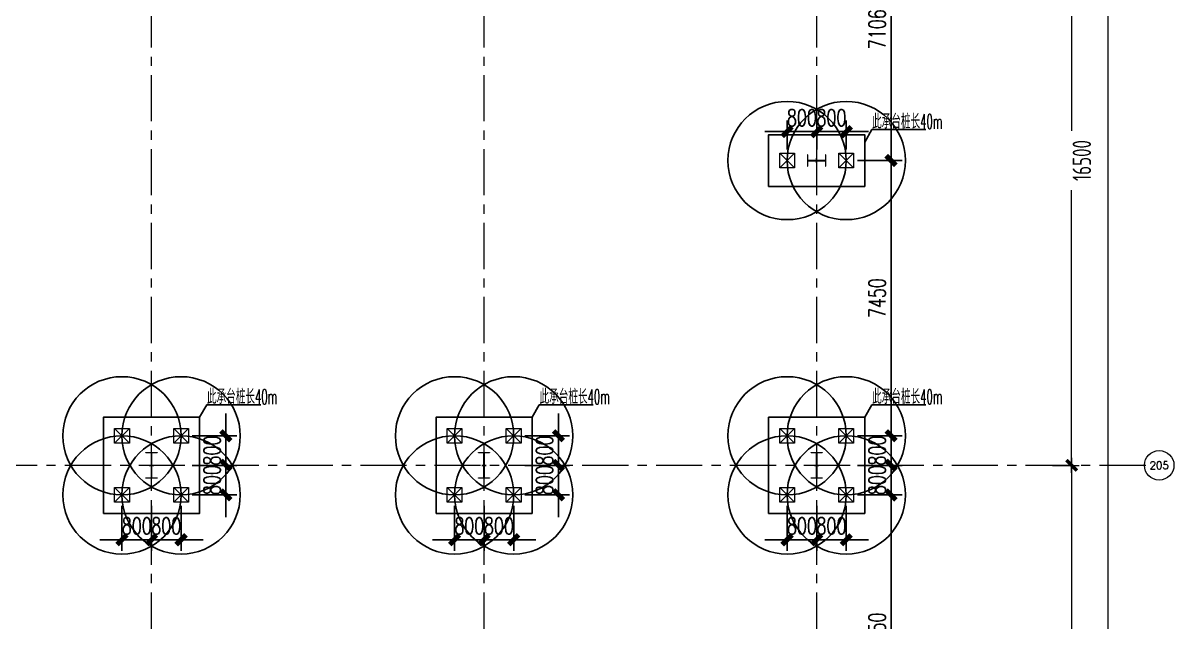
# Model space of a CAD drawing. Extents: x -1201378 to 2367219, y -619313 to 244905.
# Drawn here: x -705236 to -674089, y -2338 to 13874 of the extents above; entities that cross this region are included whole.
import ezdxf
from ezdxf.enums import TextEntityAlignment as Align

# ---------------------------------------------------------------- set-up
doc = ezdxf.new("R2010")
doc.units = 0
doc.header["$LTSCALE"] = 1000
doc.linetypes.add('CENTER', pattern=[2, 1.25, -0.25, 0.25, -0.25])
doc.layers.get('0').update_dxf_attribs({"linetype": 'CONTINUOUS'})
doc.layers.get('Defpoints').update_dxf_attribs({"linetype": 'CONTINUOUS'})
for name, color, linetype, lineweight in [('S-axis', 111, 'CONTINUOUS', 0), ('S-col', 2, 'CONTINUOUS', 0), ('S-dote', 5, 'CENTER', 0), ('S-zhuang', 1, 'CONTINUOUS', 0)]:
    doc.layers.add(name, color=color, linetype=linetype, lineweight=lineweight)
for name, color, linetype in [('S-BG', 131, 'CONTINUOUS'), ('S-DIMZ', 115, 'CONTINUOUS'), ('S-DOTE1', 140, 'CENTER'), ('S-HATCH1-W', 252, 'CONTINUOUS')]:
    doc.layers.add(name, color=color, linetype=linetype)
doc.styles.add('_TCH_AXIS', font='COMPLEX', dxfattribs={"bigfont": 'GBCBIG'})
doc.styles.add('SS1', font='tj-romans1.shx', dxfattribs={"width": 0.7, "bigfont": 'tj-hztxt1.shx'})
doc.styles.add('TSSD_Dimension', font='tssdeng.shx', dxfattribs={"width": 0.7, "bigfont": 'hztxt.shx'})
doc.dimstyles.new('S-150-ARCHI', dxfattribs={"dimscale": 150, "dimtxt": 3, "dimasz": 2, "dimexe": 2, "dimexo": 2, "dimgap": 1, "dimtad": 1, "dimdec": 0, "dimzin": 0, "dimdsep": 46, "dimtxsty": 'SS1', "dimblk1": 'TT', "dimblk2": 'TT', "dimsah": 1, "dimcen": 1, "dimclrd": 256, "dimclre": 256, "dimclrt": 256, "dimadec": 0, "dimazin": 0, "dimtfac": 1, "dimtdec": 0, "dimtix": 1, "dimtmove": 2, "dimatfit": 0, "dimldrblk": 'TT', "dimfxl": 2, "dimtolj": 1, "dimtzin": 0, "dimarcsym": 0})
doc.dimstyles.new('TSSD_200_200', dxfattribs={"dimtxt": 500, "dimasz": 200, "dimexe": 200, "dimexo": 500, "dimgap": 200, "dimtad": 1, "dimdec": 0, "dimzin": 0, "dimdsep": 46, "dimtxsty": 'TSSD_Dimension', "dimblk": 'ARCHTICK', "dimcen": 0, "dimdle": 200, "dimclrt": 7, "dimadec": 0, "dimazin": 0, "dimtfac": 1, "dimtdec": 0, "dimtix": 1, "dimtmove": 2, "dimatfit": 3, "dimfxl": 1, "dimtolj": 1, "dimtzin": 0, "dimarcsym": 0})

# ---------------------------------------------------------------- blocks, each defined once
blk = doc.blocks.new('_ArchTick')
at = {"color": 0, "linetype": 'ByBlock', "const_width": 0.5}
blk.add_lwpolyline([(-0.71, -0.71), (0.71, 0.71)], dxfattribs=at)
blk = doc.blocks.new('*D86')
at = {"layer": 'Defpoints', "color": 0, "transparency": 16777216}
for p in [(-77874, -181598), (-77874, -198098), (-76858, -198098)]:
    blk.add_point(p, dxfattribs=at)
at = {"layer": 'S-axis', "color": 0, "lineweight": -2, "transparency": 16777216}
for p, q in [((-76858, -181398), (-76858, -189042)), ((-77374, -181598), (-76658, -181598)), ((-76858, -198298), (-76858, -190654)), ((-77374, -198098), (-76658, -198098))]:
    blk.add_line(p, q, dxfattribs=at)
at = {"layer": 'S-axis', "color": 0, "lineweight": -2, "transparency": 16777216, "xscale": 200, "yscale": 200, "zscale": 200}
for p, rotation in [((-76858, -181598), 90), ((-76858, -198098), 270)]:
    blk.add_blockref('_ArchTick', p, dxfattribs=dict(at, rotation=rotation))
at = {"layer": 'S-axis', "color": 7, "transparency": 16777216, "insert": (-76583, -189848), "char_height": 500, "attachment_point": 5, "rotation": 90, "style": 'TSSD_Dimension'}
blk.add_mtext('\\A1;16500', dxfattribs=at)
blk = doc.blocks.new('*D87')
at = {"layer": 'Defpoints', "color": 0, "transparency": 16777216}
for p in [(-77874, -198098), (-77874, -214598), (-76858, -214598)]:
    blk.add_point(p, dxfattribs=at)
at = {"layer": 'S-axis', "color": 0, "lineweight": -2, "transparency": 16777216}
for p, q in [((-76858, -197898), (-76858, -205542)), ((-77374, -198098), (-76658, -198098)), ((-76858, -214798), (-76858, -207154)), ((-77374, -214598), (-76658, -214598))]:
    blk.add_line(p, q, dxfattribs=at)
at = {"layer": 'S-axis', "color": 0, "lineweight": -2, "transparency": 16777216, "xscale": 200, "yscale": 200, "zscale": 200}
for p, rotation in [((-76858, -198098), 90), ((-76858, -214598), 270)]:
    blk.add_blockref('_ArchTick', p, dxfattribs=dict(at, rotation=rotation))
at = {"layer": 'S-axis', "color": 7, "transparency": 16777216, "insert": (-76583, -206348), "char_height": 500, "attachment_point": 5, "rotation": 90, "style": 'TSSD_Dimension'}
blk.add_mtext('\\A1;16500', dxfattribs=at)
blk = doc.blocks.new('*D113')
at = {"layer": 'Defpoints', "color": 0, "transparency": 16777216}
for p in [(-77774, -180948), (-77774, -264748), (-75879, -264748)]:
    blk.add_point(p, dxfattribs=at)
at = {"layer": 'S-axis', "color": 0, "lineweight": -2, "transparency": 16777216}
for p, q in [((-77274, -180948), (-75679, -180948)), ((-75879, -180748), (-75879, -222015)), ((-75879, -264948), (-75879, -223681)), ((-77274, -264748), (-75679, -264748))]:
    blk.add_line(p, q, dxfattribs=at)
at = {"layer": 'S-axis', "color": 0, "lineweight": -2, "transparency": 16777216, "xscale": 200, "yscale": 200, "zscale": 200}
for p, rotation in [((-75879, -180948), 90), ((-75879, -264748), 270)]:
    blk.add_blockref('_ArchTick', p, dxfattribs=dict(at, rotation=rotation))
at = {"layer": 'S-axis', "color": 7, "transparency": 16777216, "insert": (-75604, -222848), "char_height": 500, "attachment_point": 5, "rotation": 90, "style": 'TSSD_Dimension'}
blk.add_mtext('\\A1;83800', dxfattribs=at)
blk = doc.blocks.new('nt66')
at = {"layer": 'S-col'}
blk.add_lwpolyline([(-195790, 766820), (-195490, 766820), (-195490, 766808), (-195636, 766808), (-195636, 766132), (-195490, 766132), (-195490, 766120), (-195790, 766120), (-195790, 766132), (-195644, 766132), (-195644, 766808), (-195790, 766808)], close=True, dxfattribs=at)
blk = doc.blocks.new('33333')
for p in [(48786, -60400), (57786, -60400), (66786, -60400)]:
    blk.add_blockref('nt66', p)
blk = doc.blocks.new('S-ZHUANG-400')
at = {"layer": 'S-zhuang'}
for p, q in [((200, -200), (-200, 200)), ((-200, -200), (200, 200))]:
    blk.add_line(p, q, dxfattribs=at)
blk.add_lwpolyline([(-200, 200), (200, 200), (200, -200), (-200, -200)], close=True, dxfattribs=at)
blk = doc.blocks.new('CT4')
at = {"layer": 'Defpoints'}
for centre in [(-100831, -168442), (-99231, -168442), (-100831, -170042), (-99231, -170042)]:
    blk.add_circle(centre, 1600, dxfattribs=at)
at = {"layer": 'S-DOTE1', "ltscale": 0.25}
for p, q in [((-99971, -169242), (-100091, -169242)), ((-100031, -169182), (-100031, -169302))]:
    blk.add_line(p, q, dxfattribs=at)
at = {"layer": 'S-HATCH1-W'}
blk.add_lwpolyline([(-101331, -170542), (-101331, -167942), (-98731, -167942), (-98731, -170542)], close=True, dxfattribs=at)
at = {"layer": 'S-zhuang', "rotation": 90.00000000000001}
for p in [(-100831, -168442), (-99231, -168442), (-100831, -170042), (-99231, -170042)]:
    blk.add_blockref('S-ZHUANG-400', p, dxfattribs=at)
blk = doc.blocks.new('CT2')
at = {"layer": 'Defpoints'}
for centre in [(-193625, -186366), (-193625, -187966)]:
    blk.add_circle(centre, 1600, dxfattribs=at)
at = {"layer": 'S-DOTE1', "ltscale": 0.25}
for p, q in [((-193565, -187166), (-193685, -187166)), ((-193625, -187226), (-193625, -187106))]:
    blk.add_line(p, q, dxfattribs=at)
at = {"layer": 'S-HATCH1-W'}
blk.add_lwpolyline([(-194325, -185866), (-192925, -185866), (-192925, -188466), (-194325, -188466)], close=True, dxfattribs=at)
at = {"layer": 'S-zhuang'}
for p in [(-193625, -186366), (-193625, -187966)]:
    blk.add_blockref('S-ZHUANG-400', p, dxfattribs=at)
blk = doc.blocks.new('TT')
blk.add_line((-0.97, 0), (0.97, 0))
at = {"const_width": 0.45}
blk.add_lwpolyline([(-0.44, -0.44), (0.44, 0.44)], dxfattribs=at)
blk = doc.blocks.new('*D337')
at = {"layer": 'Defpoints', "color": 0, "transparency": 16777216}
for p in [(-702558, 1102), (-701758, 1102), (-701758, -111)]:
    blk.add_point(p, dxfattribs=at)
at = {"layer": 'S-DIMZ', "lineweight": -2, "transparency": 16777216}
for p, q in [((-702558, 802), (-702558, -411)), ((-701758, 802), (-701758, -411)), ((-702858, -111), (-703158, -111)), ((-702558, -111), (-701758, -111)), ((-701458, -111), (-701158, -111))]:
    blk.add_line(p, q, dxfattribs=at)
at = {"layer": 'S-DIMZ', "lineweight": -2, "transparency": 16777216, "xscale": 300, "yscale": 300, "zscale": 300}
blk.add_blockref('TT', (-702558, -111), dxfattribs=at)
at = {"layer": 'S-DIMZ', "lineweight": -2, "transparency": 16777216, "xscale": 300, "yscale": 300, "zscale": 300, "rotation": 180}
blk.add_blockref('TT', (-701758, -111), dxfattribs=at)
at = {"layer": 'S-DIMZ', "transparency": 16777216, "insert": (-702158, 264), "char_height": 450, "attachment_point": 5, "style": 'SS1'}
blk.add_mtext('\\A1;800', dxfattribs=at)
blk = doc.blocks.new('*D338')
at = {"layer": 'Defpoints', "color": 0, "transparency": 16777216}
for p in [(-701758, 1102), (-700958, 1102), (-700958, -111)]:
    blk.add_point(p, dxfattribs=at)
at = {"layer": 'S-DIMZ', "lineweight": -2, "transparency": 16777216}
for p, q in [((-701758, 802), (-701758, -411)), ((-700958, 802), (-700958, -411)), ((-702058, -111), (-702358, -111)), ((-701758, -111), (-700958, -111)), ((-700658, -111), (-700358, -111))]:
    blk.add_line(p, q, dxfattribs=at)
at = {"layer": 'S-DIMZ', "lineweight": -2, "transparency": 16777216, "xscale": 300, "yscale": 300, "zscale": 300}
blk.add_blockref('TT', (-701758, -111), dxfattribs=at)
at = {"layer": 'S-DIMZ', "lineweight": -2, "transparency": 16777216, "xscale": 300, "yscale": 300, "zscale": 300, "rotation": 180}
blk.add_blockref('TT', (-700958, -111), dxfattribs=at)
at = {"layer": 'S-DIMZ', "transparency": 16777216, "insert": (-701358, 264), "char_height": 450, "attachment_point": 5, "style": 'SS1'}
blk.add_mtext('\\A1;800', dxfattribs=at)
blk = doc.blocks.new('*D339')
at = {"layer": 'Defpoints', "color": 0, "transparency": 16777216}
for p in [(-700958, 2702), (-700958, 1902), (-699746, 1902)]:
    blk.add_point(p, dxfattribs=at)
at = {"layer": 'S-DIMZ', "lineweight": -2, "transparency": 16777216}
for p, q in [((-699746, 3002), (-699746, 3302)), ((-700658, 2702), (-699446, 2702)), ((-699746, 2702), (-699746, 1902)), ((-700658, 1902), (-699446, 1902)), ((-699746, 1602), (-699746, 1302))]:
    blk.add_line(p, q, dxfattribs=at)
at = {"layer": 'S-DIMZ', "lineweight": -2, "transparency": 16777216, "xscale": 300, "yscale": 300, "zscale": 300}
for p, rotation in [((-699746, 2702), 270), ((-699746, 1902), 90)]:
    blk.add_blockref('TT', p, dxfattribs=dict(at, rotation=rotation))
at = {"layer": 'S-DIMZ', "transparency": 16777216, "insert": (-700121, 2302), "char_height": 450, "attachment_point": 5, "rotation": 90, "style": 'SS1'}
blk.add_mtext('\\A1;800', dxfattribs=at)
blk = doc.blocks.new('*D340')
at = {"layer": 'Defpoints', "color": 0, "transparency": 16777216}
for p in [(-700958, 1902), (-700958, 1102), (-699746, 1102)]:
    blk.add_point(p, dxfattribs=at)
at = {"layer": 'S-DIMZ', "lineweight": -2, "transparency": 16777216}
for p, q in [((-699746, 2202), (-699746, 2502)), ((-700658, 1902), (-699446, 1902)), ((-699746, 1902), (-699746, 1102)), ((-700658, 1102), (-699446, 1102)), ((-699746, 802), (-699746, 502))]:
    blk.add_line(p, q, dxfattribs=at)
at = {"layer": 'S-DIMZ', "lineweight": -2, "transparency": 16777216, "xscale": 300, "yscale": 300, "zscale": 300}
for p, rotation in [((-699746, 1902), 270), ((-699746, 1102), 90)]:
    blk.add_blockref('TT', p, dxfattribs=dict(at, rotation=rotation))
at = {"layer": 'S-DIMZ', "transparency": 16777216, "insert": (-700121, 1502), "char_height": 450, "attachment_point": 5, "rotation": 90, "style": 'SS1'}
blk.add_mtext('\\A1;800', dxfattribs=at)
blk = doc.blocks.new('*D357')
at = {"layer": 'Defpoints', "color": 0, "transparency": 16777216}
for p in [(-693558, 1102), (-692758, 1102), (-692758, -111)]:
    blk.add_point(p, dxfattribs=at)
at = {"layer": 'S-DIMZ', "lineweight": -2, "transparency": 16777216}
for p, q in [((-693558, 802), (-693558, -411)), ((-692758, 802), (-692758, -411)), ((-693858, -111), (-694158, -111)), ((-693558, -111), (-692758, -111)), ((-692458, -111), (-692158, -111))]:
    blk.add_line(p, q, dxfattribs=at)
at = {"layer": 'S-DIMZ', "lineweight": -2, "transparency": 16777216, "xscale": 300, "yscale": 300, "zscale": 300}
blk.add_blockref('TT', (-693558, -111), dxfattribs=at)
at = {"layer": 'S-DIMZ', "lineweight": -2, "transparency": 16777216, "xscale": 300, "yscale": 300, "zscale": 300, "rotation": 180}
blk.add_blockref('TT', (-692758, -111), dxfattribs=at)
at = {"layer": 'S-DIMZ', "transparency": 16777216, "insert": (-693158, 264), "char_height": 450, "attachment_point": 5, "style": 'SS1'}
blk.add_mtext('\\A1;800', dxfattribs=at)
blk = doc.blocks.new('*D358')
at = {"layer": 'Defpoints', "color": 0, "transparency": 16777216}
for p in [(-692758, 1102), (-691958, 1102), (-691958, -111)]:
    blk.add_point(p, dxfattribs=at)
at = {"layer": 'S-DIMZ', "lineweight": -2, "transparency": 16777216}
for p, q in [((-692758, 802), (-692758, -411)), ((-691958, 802), (-691958, -411)), ((-693058, -111), (-693358, -111)), ((-692758, -111), (-691958, -111)), ((-691658, -111), (-691358, -111))]:
    blk.add_line(p, q, dxfattribs=at)
at = {"layer": 'S-DIMZ', "lineweight": -2, "transparency": 16777216, "xscale": 300, "yscale": 300, "zscale": 300}
blk.add_blockref('TT', (-692758, -111), dxfattribs=at)
at = {"layer": 'S-DIMZ', "lineweight": -2, "transparency": 16777216, "xscale": 300, "yscale": 300, "zscale": 300, "rotation": 180}
blk.add_blockref('TT', (-691958, -111), dxfattribs=at)
at = {"layer": 'S-DIMZ', "transparency": 16777216, "insert": (-692358, 264), "char_height": 450, "attachment_point": 5, "style": 'SS1'}
blk.add_mtext('\\A1;800', dxfattribs=at)
blk = doc.blocks.new('*D359')
at = {"layer": 'Defpoints', "color": 0, "transparency": 16777216}
for p in [(-691958, 2702), (-691958, 1902), (-690746, 1902)]:
    blk.add_point(p, dxfattribs=at)
at = {"layer": 'S-DIMZ', "lineweight": -2, "transparency": 16777216}
for p, q in [((-690746, 3002), (-690746, 3302)), ((-691658, 2702), (-690446, 2702)), ((-690746, 2702), (-690746, 1902)), ((-691658, 1902), (-690446, 1902)), ((-690746, 1602), (-690746, 1302))]:
    blk.add_line(p, q, dxfattribs=at)
at = {"layer": 'S-DIMZ', "lineweight": -2, "transparency": 16777216, "xscale": 300, "yscale": 300, "zscale": 300}
for p, rotation in [((-690746, 2702), 270), ((-690746, 1902), 90)]:
    blk.add_blockref('TT', p, dxfattribs=dict(at, rotation=rotation))
at = {"layer": 'S-DIMZ', "transparency": 16777216, "insert": (-691121, 2302), "char_height": 450, "attachment_point": 5, "rotation": 90, "style": 'SS1'}
blk.add_mtext('\\A1;800', dxfattribs=at)
blk = doc.blocks.new('*D360')
at = {"layer": 'Defpoints', "color": 0, "transparency": 16777216}
for p in [(-691958, 1902), (-691958, 1102), (-690746, 1102)]:
    blk.add_point(p, dxfattribs=at)
at = {"layer": 'S-DIMZ', "lineweight": -2, "transparency": 16777216}
for p, q in [((-690746, 2202), (-690746, 2502)), ((-691658, 1902), (-690446, 1902)), ((-690746, 1902), (-690746, 1102)), ((-691658, 1102), (-690446, 1102)), ((-690746, 802), (-690746, 502))]:
    blk.add_line(p, q, dxfattribs=at)
at = {"layer": 'S-DIMZ', "lineweight": -2, "transparency": 16777216, "xscale": 300, "yscale": 300, "zscale": 300}
for p, rotation in [((-690746, 1902), 270), ((-690746, 1102), 90)]:
    blk.add_blockref('TT', p, dxfattribs=dict(at, rotation=rotation))
at = {"layer": 'S-DIMZ', "transparency": 16777216, "insert": (-691121, 1502), "char_height": 450, "attachment_point": 5, "rotation": 90, "style": 'SS1'}
blk.add_mtext('\\A1;800', dxfattribs=at)
blk = doc.blocks.new('*D377')
at = {"layer": 'Defpoints', "color": 0, "transparency": 16777216}
for p in [(-684558, 1102), (-683758, 1102), (-683758, -111)]:
    blk.add_point(p, dxfattribs=at)
at = {"layer": 'S-DIMZ', "lineweight": -2, "transparency": 16777216}
for p, q in [((-684558, 802), (-684558, -411)), ((-683758, 802), (-683758, -411)), ((-684858, -111), (-685158, -111)), ((-684558, -111), (-683758, -111)), ((-683458, -111), (-683158, -111))]:
    blk.add_line(p, q, dxfattribs=at)
at = {"layer": 'S-DIMZ', "lineweight": -2, "transparency": 16777216, "xscale": 300, "yscale": 300, "zscale": 300}
blk.add_blockref('TT', (-684558, -111), dxfattribs=at)
at = {"layer": 'S-DIMZ', "lineweight": -2, "transparency": 16777216, "xscale": 300, "yscale": 300, "zscale": 300, "rotation": 180}
blk.add_blockref('TT', (-683758, -111), dxfattribs=at)
at = {"layer": 'S-DIMZ', "transparency": 16777216, "insert": (-684158, 264), "char_height": 450, "attachment_point": 5, "style": 'SS1'}
blk.add_mtext('\\A1;800', dxfattribs=at)
blk = doc.blocks.new('*D378')
at = {"layer": 'Defpoints', "color": 0, "transparency": 16777216}
for p in [(-683758, 1102), (-682958, 1102), (-682958, -111)]:
    blk.add_point(p, dxfattribs=at)
at = {"layer": 'S-DIMZ', "lineweight": -2, "transparency": 16777216}
for p, q in [((-683758, 802), (-683758, -411)), ((-682958, 802), (-682958, -411)), ((-684058, -111), (-684358, -111)), ((-683758, -111), (-682958, -111)), ((-682658, -111), (-682358, -111))]:
    blk.add_line(p, q, dxfattribs=at)
at = {"layer": 'S-DIMZ', "lineweight": -2, "transparency": 16777216, "xscale": 300, "yscale": 300, "zscale": 300}
blk.add_blockref('TT', (-683758, -111), dxfattribs=at)
at = {"layer": 'S-DIMZ', "lineweight": -2, "transparency": 16777216, "xscale": 300, "yscale": 300, "zscale": 300, "rotation": 180}
blk.add_blockref('TT', (-682958, -111), dxfattribs=at)
at = {"layer": 'S-DIMZ', "transparency": 16777216, "insert": (-683358, 264), "char_height": 450, "attachment_point": 5, "style": 'SS1'}
blk.add_mtext('\\A1;800', dxfattribs=at)
blk = doc.blocks.new('*D379')
at = {"layer": 'Defpoints', "color": 0, "transparency": 16777216}
for p in [(-682958, 2702), (-682958, 1902), (-681746, 1902)]:
    blk.add_point(p, dxfattribs=at)
at = {"layer": 'S-DIMZ', "lineweight": -2, "transparency": 16777216}
for p, q in [((-681746, 3002), (-681746, 3302)), ((-682658, 2702), (-681446, 2702)), ((-681746, 2702), (-681746, 1902)), ((-682658, 1902), (-681446, 1902)), ((-681746, 1602), (-681746, 1302))]:
    blk.add_line(p, q, dxfattribs=at)
at = {"layer": 'S-DIMZ', "lineweight": -2, "transparency": 16777216, "xscale": 300, "yscale": 300, "zscale": 300}
for p, rotation in [((-681746, 2702), 270), ((-681746, 1902), 90)]:
    blk.add_blockref('TT', p, dxfattribs=dict(at, rotation=rotation))
at = {"layer": 'S-DIMZ', "transparency": 16777216, "insert": (-682121, 2302), "char_height": 450, "attachment_point": 5, "rotation": 90, "style": 'SS1'}
blk.add_mtext('\\A1;800', dxfattribs=at)
blk = doc.blocks.new('*D380')
at = {"layer": 'Defpoints', "color": 0, "transparency": 16777216}
for p in [(-682958, 1902), (-682958, 1102), (-681746, 1102)]:
    blk.add_point(p, dxfattribs=at)
at = {"layer": 'S-DIMZ', "lineweight": -2, "transparency": 16777216}
for p, q in [((-681746, 2202), (-681746, 2502)), ((-682658, 1902), (-681446, 1902)), ((-681746, 1902), (-681746, 1102)), ((-682658, 1102), (-681446, 1102)), ((-681746, 802), (-681746, 502))]:
    blk.add_line(p, q, dxfattribs=at)
at = {"layer": 'S-DIMZ', "lineweight": -2, "transparency": 16777216, "xscale": 300, "yscale": 300, "zscale": 300}
for p, rotation in [((-681746, 1902), 270), ((-681746, 1102), 90)]:
    blk.add_blockref('TT', p, dxfattribs=dict(at, rotation=rotation))
at = {"layer": 'S-DIMZ', "transparency": 16777216, "insert": (-682121, 1502), "char_height": 450, "attachment_point": 5, "rotation": 90, "style": 'SS1'}
blk.add_mtext('\\A1;800', dxfattribs=at)
blk = doc.blocks.new('*D437')
at = {"layer": 'Defpoints', "color": 0, "transparency": 16777216}
for p in [(-682958, 1102), (-682958, -6348), (-681746, -6348)]:
    blk.add_point(p, dxfattribs=at)
at = {"layer": 'S-DIMZ', "lineweight": -2, "transparency": 16777216}
for p, q in [((-682658, 1102), (-681446, 1102)), ((-681746, 802), (-681746, -6048)), ((-682658, -6348), (-681446, -6348))]:
    blk.add_line(p, q, dxfattribs=at)
at = {"layer": 'S-DIMZ', "lineweight": -2, "transparency": 16777216, "xscale": 300, "yscale": 300, "zscale": 300}
for p, rotation in [((-681746, 1102), 90), ((-681746, -6348), 270)]:
    blk.add_blockref('TT', p, dxfattribs=dict(at, rotation=rotation))
at = {"layer": 'S-DIMZ', "transparency": 16777216, "insert": (-682121, -2623), "char_height": 450, "attachment_point": 5, "rotation": 90, "style": 'SS1'}
blk.add_mtext('\\A1;7450', dxfattribs=at)
blk = doc.blocks.new('*D439')
at = {"layer": 'Defpoints', "color": 0, "transparency": 16777216}
for p in [(-683758, 10934), (-684558, 10152), (-683758, 10152)]:
    blk.add_point(p, dxfattribs=at)
at = {"layer": 'S-DIMZ', "lineweight": -2, "transparency": 16777216}
for p, q in [((-684558, 10452), (-684558, 11234)), ((-683758, 10452), (-683758, 11234)), ((-684858, 10934), (-685158, 10934)), ((-684558, 10934), (-683758, 10934)), ((-683458, 10934), (-683158, 10934))]:
    blk.add_line(p, q, dxfattribs=at)
at = {"layer": 'S-DIMZ', "lineweight": -2, "transparency": 16777216, "xscale": 300, "yscale": 300, "zscale": 300}
blk.add_blockref('TT', (-684558, 10934), dxfattribs=at)
at = {"layer": 'S-DIMZ', "lineweight": -2, "transparency": 16777216, "xscale": 300, "yscale": 300, "zscale": 300, "rotation": 180}
blk.add_blockref('TT', (-683758, 10934), dxfattribs=at)
at = {"layer": 'S-DIMZ', "transparency": 16777216, "insert": (-684158, 11309), "char_height": 450, "attachment_point": 5, "style": 'SS1'}
blk.add_mtext('\\A1;800', dxfattribs=at)
blk = doc.blocks.new('*D440')
at = {"layer": 'Defpoints', "color": 0, "transparency": 16777216}
for p in [(-682958, 10934), (-683758, 10152), (-682958, 10152)]:
    blk.add_point(p, dxfattribs=at)
at = {"layer": 'S-DIMZ', "lineweight": -2, "transparency": 16777216}
for p, q in [((-683758, 10452), (-683758, 11234)), ((-682958, 10452), (-682958, 11234)), ((-684058, 10934), (-684358, 10934)), ((-683758, 10934), (-682958, 10934)), ((-682658, 10934), (-682358, 10934))]:
    blk.add_line(p, q, dxfattribs=at)
at = {"layer": 'S-DIMZ', "lineweight": -2, "transparency": 16777216, "xscale": 300, "yscale": 300, "zscale": 300}
blk.add_blockref('TT', (-683758, 10934), dxfattribs=at)
at = {"layer": 'S-DIMZ', "lineweight": -2, "transparency": 16777216, "xscale": 300, "yscale": 300, "zscale": 300, "rotation": 180}
blk.add_blockref('TT', (-682958, 10934), dxfattribs=at)
at = {"layer": 'S-DIMZ', "transparency": 16777216, "insert": (-683358, 11309), "char_height": 450, "attachment_point": 5, "style": 'SS1'}
blk.add_mtext('\\A1;800', dxfattribs=at)
blk = doc.blocks.new('*D441')
at = {"layer": 'Defpoints', "color": 0, "transparency": 16777216}
for p in [(-682958, 17257), (-682958, 10152), (-681746, 10152)]:
    blk.add_point(p, dxfattribs=at)
at = {"layer": 'S-DIMZ', "lineweight": -2, "transparency": 16777216}
for p, q in [((-682658, 17257), (-681446, 17257)), ((-681746, 16957), (-681746, 10452)), ((-682658, 10152), (-681446, 10152))]:
    blk.add_line(p, q, dxfattribs=at)
at = {"layer": 'S-DIMZ', "lineweight": -2, "transparency": 16777216, "xscale": 300, "yscale": 300, "zscale": 300}
for p, rotation in [((-681746, 17257), 90), ((-681746, 10152), 270)]:
    blk.add_blockref('TT', p, dxfattribs=dict(at, rotation=rotation))
at = {"layer": 'S-DIMZ', "transparency": 16777216, "insert": (-682121, 13705), "char_height": 450, "attachment_point": 5, "rotation": 90, "style": 'SS1'}
blk.add_mtext('\\A1;7106', dxfattribs=at)
blk = doc.blocks.new('*D442')
at = {"layer": 'Defpoints', "color": 0, "transparency": 16777216}
for p in [(-682958, 10152), (-681746, 10152), (-682958, 2702)]:
    blk.add_point(p, dxfattribs=at)
at = {"layer": 'S-DIMZ', "lineweight": -2, "transparency": 16777216}
for p, q in [((-682658, 10152), (-681446, 10152)), ((-681746, 3002), (-681746, 9852)), ((-682658, 2702), (-681446, 2702))]:
    blk.add_line(p, q, dxfattribs=at)
at = {"layer": 'S-DIMZ', "lineweight": -2, "transparency": 16777216, "xscale": 300, "yscale": 300, "zscale": 300}
for p, rotation in [((-681746, 10152), 90), ((-681746, 2702), 270)]:
    blk.add_blockref('TT', p, dxfattribs=dict(at, rotation=rotation))
at = {"layer": 'S-DIMZ', "transparency": 16777216, "insert": (-682121, 6427), "char_height": 450, "attachment_point": 5, "rotation": 90, "style": 'SS1'}
blk.add_mtext('\\A1;7450', dxfattribs=at)
blk = doc.blocks.new('2#轴网')
at = {"layer": 'S-axis'}
blk.add_circle((-74489.2, -198097), 400, dxfattribs=at)
at = {"layer": 'S-dote'}
for p, q in [((-101758.5, -270787), (-101758.5, -175298.2)), ((-92758.5, -270787), (-92758.5, -175298.2)), ((-83758.5, -270787), (-83758.5, -175298.2)), ((-74854.3, -198098.2), (-251154.3, -198098.2))]:
    blk.add_line(p, q, dxfattribs=at)
at = {"layer": 'S-axis', "style": '_TCH_AXIS'}
blk.add_text('205', height=202.97, dxfattribs=at).set_placement((-74750.1, -198198.5), (-74228.2, -198198.5), align=Align.FIT)
at = {"layer": 'S-axis'}
for base, p1, p2, picture, middle in [((-75878.8, -264748.2), (-77774.3, -180948.2), (-77774.3, -264748.2), '*D113', (-75603.8, -222848.2)), ((-76858.5, -198098.2), (-77874.3, -181598.2), (-77874.3, -198098.2), '*D86', (-76583.5, -189848.2)), ((-76858.5, -214598.2), (-77874.3, -198098.2), (-77874.3, -214598.2), '*D87', (-76583.5, -206348.2))]:
    dim = blk.add_linear_dim(base=base, p1=p1, p2=p2, angle=270, dimstyle='TSSD_200_200', dxfattribs=at)
    dim.commit()
    dim.dimension.update_dxf_attribs({"geometry": picture, "text_midpoint": middle, "dimtype": 161})

msp = doc.modelspace()

# ---------------------------------------------------------------- linework, layer by layer
at = {"layer": 'S-BG'}
for points in [[(-680803.9, 10988.7), (-682264.1, 10988.7), (-682458.5, 10651.8)], [(-698803.9, 3538.7), (-700264.1, 3538.7), (-700458.5, 3201.8)], [(-689803.9, 3538.7), (-691264.1, 3538.7), (-691458.5, 3201.8)], [(-680803.9, 3538.7), (-682264.1, 3538.7), (-682458.5, 3201.8)]]:
    msp.add_lwpolyline(points, dxfattribs=at)
at = {"layer": 'S-col'}
msp.add_lwpolyline([(-683508.5, 10001.8), (-683508.5, 10301.8), (-683520.5, 10301.8), (-683520.5, 10155.8), (-683996.5, 10155.8), (-683996.5, 10301.8), (-684008.5, 10301.8), (-684008.5, 10001.8), (-683996.5, 10001.8), (-683996.5, 10147.8), (-683520.5, 10147.8), (-683520.5, 10001.8)], close=True, dxfattribs=at)

# ---------------------------------------------------------------- block references
at = {"layer": 'S-axis'}
msp.add_blockref('2#轴网', (-600000, 200000), dxfattribs=at)
at = {"layer": 'S-col'}
msp.add_blockref('33333', (-554904.3, -704168.2), dxfattribs=at)
at = {"layer": 'S-zhuang', "rotation": 90}
msp.add_blockref('CT2', (-870924.7, 203776.6), dxfattribs=at)
at = {"layer": 'S-zhuang'}
for p in [(-601727.3, 171143.8), (-592727.3, 171143.8), (-583727.3, 171143.8)]:
    msp.add_blockref('CT4', p, dxfattribs=at)

# ---------------------------------------------------------------- texts
at = {"layer": 'S-BG', "style": 'SS1', "width": 0.5}
for p in [(-682257.8, 11209.1), (-700257.8, 3759.1), (-691257.8, 3759.1), (-682257.8, 3759.1)]:
    msp.add_text('此承台桩长40m', height=400, dxfattribs=at).set_placement(p, align=Align.MIDDLE_LEFT)

# ---------------------------------------------------------------- dimensions: what is measured, and where the dimension line sits
at = {"layer": 'S-DIMZ'}
for base, p1, p2, angle, picture, middle in [((-681746, 10151.8), (-682958.4, 17257.4), (-682958.5, 10151.8), 90, '*D441', (-682121, 13704.6)), ((-681746, 10151.8), (-682958.4, 2701.8), (-682958.5, 10151.8), 270, '*D442', (-682121, 6426.8)), ((-681746, -6348.2), (-682958.4, 1101.8), (-682958.5, -6348.2), 90, '*D437', (-682121, -2623.2))]:
    dim = msp.add_linear_dim(base=base, p1=p1, p2=p2, angle=angle, dimstyle='S-150-ARCHI', dxfattribs=at)
    dim.commit()
    dim.dimension.update_dxf_attribs({"geometry": picture, "text_midpoint": middle})
for base, p1, p2, picture, middle in [((-683758.5, 10933.7), (-684558.5, 10151.8), (-683758.5, 10151.8), '*D439', (-684158.5, 11308.7)), ((-682958.5, 10933.7), (-683758.5, 10151.8), (-682958.5, 10151.8), '*D440', (-683358.5, 11308.7))]:
    dim = msp.add_linear_dim(base=base, p1=p1, p2=p2, dimstyle='S-150-ARCHI', dxfattribs=at)
    dim.commit()
    dim.dimension.update_dxf_attribs({"geometry": picture, "text_midpoint": middle})
for base, p1, p2, picture, middle in [((-699746, 1901.8), (-700958.4, 2701.8), (-700958.4, 1901.8), '*D339', (-700121, 2301.8)), ((-690746, 1901.8), (-691958.4, 2701.8), (-691958.4, 1901.8), '*D359', (-691121, 2301.8)), ((-681746, 1901.8), (-682958.4, 2701.8), (-682958.4, 1901.8), '*D379', (-682121, 2301.8)), ((-699746, 1101.8), (-700958.4, 1901.8), (-700958.4, 1101.8), '*D340', (-700121, 1501.8)), ((-690746, 1101.8), (-691958.4, 1901.8), (-691958.4, 1101.8), '*D360', (-691121, 1501.8)), ((-681746, 1101.8), (-682958.4, 1901.8), (-682958.4, 1101.8), '*D380', (-682121, 1501.8))]:
    dim = msp.add_linear_dim(base=base, p1=p1, p2=p2, angle=270, dimstyle='S-150-ARCHI', override={"dimexo": 2}, dxfattribs=at)
    dim.commit()
    dim.dimension.update_dxf_attribs({"geometry": picture, "text_midpoint": middle})
for base, p1, p2, picture, middle in [((-701758.5, -110.7), (-702558.4, 1101.8), (-701758.5, 1101.8), '*D337', (-702158.4, 264.3)), ((-700958.4, -110.7), (-701758.5, 1101.8), (-700958.4, 1101.8), '*D338', (-701358.4, 264.3)), ((-692758.5, -110.7), (-693558.4, 1101.8), (-692758.5, 1101.8), '*D357', (-693158.4, 264.3)), ((-691958.4, -110.7), (-692758.5, 1101.8), (-691958.4, 1101.8), '*D358', (-692358.4, 264.3)), ((-683758.5, -110.7), (-684558.4, 1101.8), (-683758.5, 1101.8), '*D377', (-684158.4, 264.3)), ((-682958.4, -110.7), (-683758.5, 1101.8), (-682958.4, 1101.8), '*D378', (-683358.4, 264.3))]:
    dim = msp.add_linear_dim(base=base, p1=p1, p2=p2, dimstyle='S-150-ARCHI', override={"dimexo": 2}, dxfattribs=at)
    dim.commit()
    dim.dimension.update_dxf_attribs({"geometry": picture, "text_midpoint": middle})

doc.saveas('drawing.dxf')
